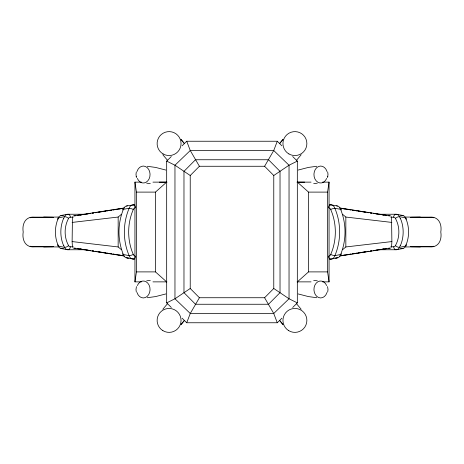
<?xml version="1.0" encoding="UTF-8"?>
<svg xmlns="http://www.w3.org/2000/svg" width="464" height="464" viewBox="0 0 464 464"><rect width="100%" height="100%" fill="white"/><g stroke="black" fill="none" stroke-linecap="round" stroke-linejoin="round"><path stroke-width="0.7" d="M72.454 247.248L72.123 241.576L72.454 216.752M391.546 247.248L391.877 241.576L391.546 216.752M141.427 281.868L134.943 281.868L136.439 271.892L136.439 192.108L134.943 182.132L141.427 182.132M322.573 281.868L329.057 281.868L327.561 271.892L327.561 192.108L329.057 182.132L322.573 182.132M327.567 177.416L328.007 174.476L327.694 171.993M136.306 171.993L135.993 174.476L136.433 177.416M327.694 292.007L328.007 289.524L327.567 286.584M327.694 176.946L327.816 176.413M136.433 286.584L135.993 289.524L136.306 292.007M329.411 204.833L330.844 204.833A6.078 4.536 -84.6 0 1 334.376 207.193C341.394 222.749 341.365 241.176 334.416 256.754A6.078 4.524 83.9 0 1 330.896 259.103L329.463 259.109M281.909 318.171L277.281 322.758L186.719 322.758L190.263 313.484L199.404 297.731L264.596 297.731L273.772 288.492L273.772 175.508L264.596 166.269L199.404 166.269L190.228 175.508L190.228 288.492L199.404 297.731M182.091 145.829L186.719 141.242L277.281 141.242L273.737 150.516L264.596 166.269M330.896 259.109L336.678 258.013A6.032 4.495 83.8 0 0 340.657 254.475C346.486 240.149 346.469 223.625 340.582 209.316A6.032 4.507 -84.6 0 0 336.58 205.813L330.844 204.833M134.589 204.833L127.42 205.796A6.032 4.507 84.6 0 0 123.412 209.316C117.543 223.625 117.502 240.149 123.343 254.475A6.032 4.495 -83.8 0 0 127.322 258.001L134.537 259.109M406.133 244.482L405.449 246.106L399.394 247.405A3.132 1.206 29 0 1 395.398 245.589A2.72 2.088 -90 0 1 393.681 246.784L390.763 246.796M57.867 219.513L58.557 217.9L64.606 216.595L63.736 218.44M330.89 259.045A3.086 1.984 90 0 1 328.564 256.145A3.051 2.337 -90 0 0 330.739 254.394C336.876 240.253 336.858 223.677 330.722 209.542A3.039 2.332 90 0 0 328.582 207.82A3.086 1.984 -90 0 1 330.838 204.897M133.162 204.897A3.086 1.984 90 0 1 135.453 207.797A3.039 2.332 -90 0 0 133.284 209.542C127.136 223.677 127.136 240.253 133.255 254.4A3.051 2.337 90 0 0 135.401 256.128A3.086 1.984 -90 0 1 133.11 259.045M400.264 245.56L399.388 247.399M73.237 217.204L70.319 217.204A2.72 2.088 -90 0 0 68.556 218.411C64.009 226.745 63.997 237.255 68.562 245.589A2.72 2.088 90 0 0 70.319 246.784L73.237 246.796M395.438 245.589C400.003 237.261 400.003 226.739 395.438 218.411A2.72 2.088 90 0 0 393.681 217.216L390.763 217.204M279.838 143.318L283.057 139.328M184.162 320.682L180.943 324.672M280.03 143.063L282.727 139.734M183.97 320.937L181.273 324.266M167.359 303.874L162.823 309.279M296.641 160.126L301.177 154.721M171.303 307.47L166.675 302.888L166.675 161.112L171.303 156.53M292.697 307.47L297.325 302.888L297.325 161.112L292.697 156.53M136.439 192.108L155.457 192.108L166.64 182.132M297.36 281.868L308.543 271.892L327.561 271.892M72.123 222.424L118.163 217.042L121.406 214.322M342.594 249.678L345.837 246.958L391.877 241.576M273.772 175.508L289.037 165.225L297.325 161.112M190.228 288.492L174.963 298.775L166.675 302.888M298.161 170.062L308.398 167.423L316.802 166.269M165.839 293.938L155.602 296.577L147.198 297.731M58.789 217.042L35.16 217.251C25.746 215.824 21.837 223.613 23.2 232C21.837 240.387 25.746 248.176 35.16 246.749L58.789 246.958M405.211 246.958L428.84 246.749C438.254 248.176 442.163 240.387 440.8 232C442.163 223.613 438.254 215.824 428.84 217.251L405.211 217.042M340.657 254.475L334.863 255.664M123.418 209.316L129.16 208.266A3.08 0.824 19.7 0 1 133.29 209.542M80.15 215.11L81.583 214.884M83.729 214.542L85.161 214.316M86.588 214.09L88.021 213.869M89.453 213.643L90.886 213.417M92.313 213.191L93.745 212.964M95.178 212.738L96.605 212.512M98.037 212.286L111.633 210.14M113.065 209.914L114.492 209.687M115.925 209.461L117.357 209.235M118.79 209.009L123.795 208.214M340.205 255.786L345.21 254.991M346.643 254.765L348.075 254.539M349.508 254.313L350.935 254.086M352.367 253.86L365.963 251.714M367.395 251.488L368.822 251.262M370.255 251.036L371.687 250.809M373.114 250.583L374.547 250.357M375.979 250.131L377.412 249.91M378.839 249.684L380.271 249.458M382.417 249.116L383.85 248.89M73.202 215.934L124.358 207.953M74.426 215.934L75.847 215.708M77.268 215.487L90.77 213.382M92.191 213.162L93.612 212.941M95.033 212.721L96.454 212.495M97.875 212.274L105.688 211.056M107.109 210.836L108.53 210.615M109.951 210.389L111.372 210.169M112.793 209.948L123.453 208.284M340.547 255.716L351.207 254.052M352.628 253.831L354.049 253.611M355.47 253.385L356.891 253.164M358.312 252.944L366.125 251.726M367.546 251.505L368.967 251.279M370.388 251.059L371.809 250.838M373.23 250.618L386.732 248.513M388.153 248.292L389.574 248.066M339.642 256.047L390.798 248.066M34.655 217.251L30.09 217.749M53.203 246.604L35.015 246.749M52.014 246.749L53.302 246.604M410.698 217.396L411.986 217.251M410.797 217.396L428.985 217.251M429.345 246.749L433.91 246.251M313.705 183.593L317.277 183.21M146.723 280.79L150.295 280.407M411.754 217.251L420.297 217.042M43.703 246.958L52.246 246.749M35.015 217.251L53.203 217.396M428.985 246.749L410.797 246.604M378.641 214.258L396.186 214.24L402.149 215.337L400.594 215.337M85.359 249.742L67.814 249.76L61.851 248.663L63.406 248.663M152.952 182.132L166.889 182.132M297.111 182.132L311.048 182.132M159.314 182.155L166.86 182.155M297.14 182.155L304.686 182.155M297.36 182.132L308.543 192.108L327.561 192.108M63.406 215.337L61.851 215.337L67.814 214.24L85.359 214.258M433.91 217.749L429.345 217.251M30.09 246.251L34.655 246.749M400.594 248.663L402.149 248.663L396.186 249.76L378.641 249.742M127.322 258.013L128.772 258.013M335.228 258.013L336.678 258.013M136.439 271.892L155.457 271.892L166.64 281.868M152.952 281.868L166.889 281.868M297.111 281.868L311.048 281.868M43.703 217.042L52.246 217.251M411.754 246.749L420.297 246.958M147.198 166.269L155.602 167.423L165.839 170.062M146.723 183.21L150.295 183.593M313.705 280.407L317.277 280.79M316.802 297.731L308.398 296.577L298.161 293.938M410.698 246.604L411.986 246.749M52.014 217.251L53.302 217.396M342.594 214.322L345.837 217.042L391.877 222.424M72.123 241.576L118.163 246.958L121.406 249.678M339.642 207.953L390.798 215.934M340.547 208.284L351.207 209.948M352.628 210.169L354.049 210.389M355.47 210.615L356.891 210.836M358.312 211.056L366.125 212.274M367.546 212.495L368.967 212.721M370.388 212.941L371.809 213.162M373.23 213.382L386.732 215.487M388.153 215.708L389.574 215.934M74.426 248.066L75.847 248.292M77.268 248.513L90.77 250.618M92.191 250.838L93.612 251.059M95.033 251.279L96.454 251.505M97.875 251.726L105.688 252.944M107.109 253.164L108.53 253.385M109.951 253.611L111.372 253.831M112.793 254.052L123.453 255.716M73.202 248.066L124.358 256.047M340.205 208.214L345.21 209.009M346.643 209.235L348.075 209.461M349.508 209.687L350.935 209.914M352.367 210.14L365.963 212.286M367.395 212.512L368.822 212.738M370.255 212.964L371.687 213.191M373.114 213.417L374.547 213.643M375.979 213.869L377.412 214.09M378.839 214.316L380.271 214.542M382.417 214.884L383.85 215.11M80.15 248.89L81.583 249.116M83.729 249.458L85.161 249.684M86.588 249.91L88.021 250.131M89.453 250.357L90.886 250.583M92.313 250.809L93.745 251.036M95.178 251.262L96.605 251.488M98.037 251.714L111.633 253.86M113.065 254.086L114.492 254.313M115.925 254.539L117.357 254.765M118.79 254.991L123.795 255.786M340.582 209.316L334.84 208.266A3.08 0.824 -19.7 0 0 330.71 209.542M133.104 259.103A6.078 4.524 -83.9 0 1 129.589 256.743L129.137 255.664L123.343 254.475M68.602 245.589A3.132 1.206 -29 0 1 64.618 247.387L58.551 246.106L57.867 244.482M166.675 161.112L174.963 165.225L190.228 175.508M297.325 302.888L289.037 298.775L273.772 288.492M277.281 141.242L281.909 145.829M182.091 318.171L186.719 322.758M296.641 303.874L301.177 309.279M162.823 154.721L167.359 160.126M181.273 139.734L183.97 143.063M282.727 324.266L280.03 320.937M180.943 139.328L184.162 143.318M283.057 324.672L279.838 320.682M199.404 166.269L190.263 150.516L186.719 141.242M264.596 297.731L273.737 313.484L277.281 322.758M64.612 247.399L63.736 245.56M400.264 218.44L399.388 216.601L405.449 217.894L406.133 219.513M129.137 255.664C122.583 240.335 122.815 222.389 129.613 207.182A6.078 4.536 84.6 0 1 133.156 204.833M136.184 176.413L136.306 176.946M345.837 217.042L345.837 246.958M329.057 182.132L329.057 281.868M308.543 192.108L308.543 271.892M155.457 192.108L155.457 271.892M134.943 182.132L134.943 281.868M118.163 217.042L118.163 246.958M127.327 257.972A3.045 1.96 -90 0 1 126.278 257.305M123.378 254.452A3.074 0.806 -18.7 0 1 122.705 253.791M133.267 254.394A3.08 0.824 -19.6 0 1 129.172 255.647M122.728 209.954A3.074 0.812 18.9 0 1 123.453 209.339M126.585 206.248A3.051 1.96 90 0 1 127.42 205.842M58.539 246.117A5.301 3.88 -83.6 0 0 61.851 248.629A3.068 1.96 -83.4 0 1 60.865 248.02M70.354 246.796A3.115 1.989 -83.2 0 1 67.831 249.684M67.819 249.719A5.33 3.886 -83.5 0 1 64.583 247.416M58.597 246.059A3.12 1.108 -27 0 1 57.768 245.224M63.626 245.642A27.44 21.06 90 0 1 63.626 218.358M64.647 216.636A3.132 1.166 28.8 0 1 68.562 218.411M64.583 216.584A5.33 3.886 83.5 0 1 67.819 214.281M58.539 217.883A5.301 3.88 83.6 0 1 61.851 215.371A3.068 1.96 83.4 0 0 60.865 215.98M57.785 218.782A3.12 1.119 27.5 0 1 58.574 217.912M67.831 214.316A3.115 2.024 84.3 0 1 70.395 217.198M57.797 244.528A26.929 20.671 90 0 1 57.791 219.466M405.461 246.117A5.301 3.88 83.6 0 1 402.149 248.629A3.068 1.96 83.4 0 0 403.135 248.02M396.169 249.684A3.115 1.989 83.2 0 1 393.646 246.796M399.417 247.416A5.33 3.886 83.5 0 1 396.181 249.719M406.232 245.224A3.12 1.108 27 0 1 405.403 246.059M400.374 218.358A27.44 21.06 -90 0 1 400.374 245.642M395.438 218.411A3.132 1.166 -28.8 0 1 399.353 216.636M396.181 214.281A5.33 3.886 -83.5 0 1 399.417 216.584M405.461 217.883A5.301 3.88 -83.6 0 0 402.149 215.371A3.068 1.96 -83.4 0 1 403.135 215.98M405.426 217.912A3.12 1.119 -27.5 0 1 406.215 218.782M393.605 217.198A3.115 2.024 -84.3 0 1 396.169 214.316M406.209 219.466A26.929 20.671 -90 0 1 406.203 244.528M337.722 257.305A3.045 1.96 90 0 1 336.673 257.972M341.295 253.791A3.074 0.806 18.7 0 1 340.622 254.452M334.828 255.647A3.08 0.824 19.6 0 1 330.733 254.394M340.547 209.339A3.074 0.812 -18.9 0 1 341.272 209.954M336.58 205.842A3.051 1.96 -90 0 1 337.415 206.248M326.668 178.414A8.474 6.74 90 0 1 316.239 180.908A8.474 6.74 90 0 1 316.819 167.579A8.474 6.74 90 0 1 326.969 171.483M326.969 292.517A8.474 6.74 -90 0 1 316.819 296.421A8.474 6.74 -90 0 1 316.239 283.092A8.474 6.74 -90 0 1 326.668 285.586M137.332 285.586A8.474 6.74 90 0 1 147.761 283.092A8.474 6.74 90 0 1 147.181 296.421A8.474 6.74 90 0 1 137.031 292.517M137.031 171.483A8.474 6.74 -90 0 1 147.181 167.579A8.474 6.74 -90 0 1 147.761 180.908A8.474 6.74 -90 0 1 137.332 178.414M195.489 159.744L183.976 171.344L183.976 292.656L195.489 304.256L268.511 304.256L280.024 292.656L280.024 171.344L268.511 159.744L195.489 159.744M190.263 150.516L174.963 165.225L174.963 298.775L190.263 313.484L273.737 313.484L289.037 298.775L289.037 165.225L273.737 150.516L190.263 150.516M288.695 330.641A11.965 11.965 0 0 0 306.872 320.682A11.965 11.965 0 0 0 289.159 309.917A11.965 11.965 0 0 0 288.695 330.641M288.927 153.949A11.965 11.965 0 0 0 306.872 143.585A11.965 11.965 0 0 0 288.927 133.22A11.965 11.965 0 0 0 288.927 153.949M163.108 153.949A11.965 11.965 0 0 0 181.059 143.585A11.965 11.965 0 0 0 163.108 133.22A11.965 11.965 0 0 0 163.108 153.949M162.876 330.641A11.965 11.965 0 0 0 181.053 320.682A11.965 11.965 0 0 0 163.345 309.917A11.965 11.965 0 0 0 162.876 330.641"/></g></svg>
